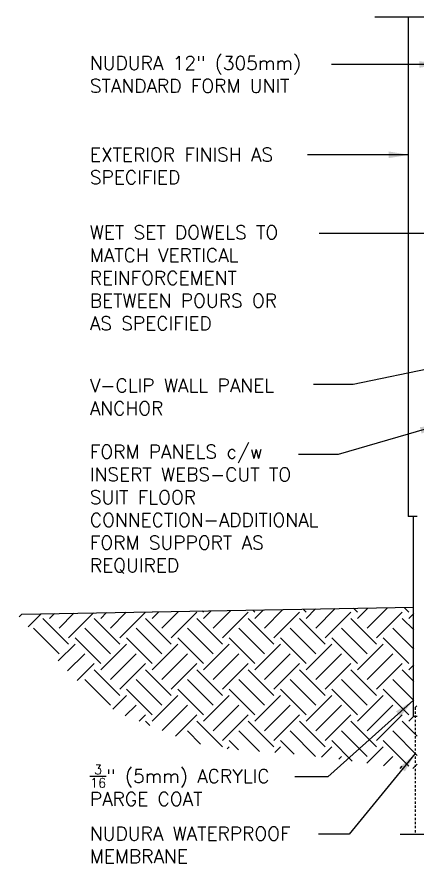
# Model space of a CAD drawing. Header units: inches. Extents: x 182.1 to 236.9, y 100.3 to 174.3.
# Drawn here: x 182.09 to 204.14, y 126.72 to 173.3 of the extents above; entities that cross this region are included whole.
import ezdxf

# ---------------------------------------------------------------- set-up
doc = ezdxf.new("R2010")
doc.units = ezdxf.units.IN
doc.header["$LTSCALE"] = 0.5
doc.header["$MEASUREMENT"] = 0
doc.linetypes.add('DASHED2', pattern=[0.375, 0.25, -0.125])
for name, color, linetype in [('HATCH', 12, 'Continuous'), ('LINE50', 5, 'Continuous'), ('LINE9', 9, 'Continuous'), ('TEXT', 4, 'Continuous')]:
    doc.layers.add(name, color=color, linetype=linetype)
doc.styles.add('DIM', font='romans.shx', dxfattribs={"width": 0.7})
doc.styles.add('ROMANS', font='romans.shx', dxfattribs={"height": 0.75})
doc.styles.get("Standard").update_dxf_attribs({"font": 'romans.shx', "height": 0.75})
doc.dimstyles.new('ext_12', dxfattribs={"dimscale": 12, "dimtxt": 0.09375, "dimasz": 0.09375, "dimexe": 0.09375, "dimexo": 0.0625, "dimgap": 0.0625, "dimtad": 1, "dimdec": 1, "dimzin": 3, "dimdsep": 46, "dimlunit": 4, "dimtxsty": 'DIM', "dimcen": 0.09, "dimdle": 0.09375, "dimclrt": 4, "dimadec": 0, "dimazin": 0, "dimtfac": 1, "dimtdec": 1, "dimtmove": 2, "dimatfit": 3, "dimfxl": 1, "dimfrac": 2, "dimtolj": 1, "dimtzin": 0, "dimarcsym": 0})

msp = doc.modelspace()

# ---------------------------------------------------------------- hatches: boundary and pattern name
at = {"layer": 'HATCH'}
h = msp.add_hatch(dxfattribs=at)
h.set_pattern_fill('EARTH', color=256, scale=8, angle=45, style=0)
h.set_pattern_definition([(45, (108.5676, 0.525), (2e-16, 2.828427), [2, -2]), (45, (108.0373, 1.0553), (2e-16, 2.828427), [2, -2]), (45, (107.507, 1.5856), (2e-16, 2.828427), [2, -2]), (135, (107.507, 1.9392), (-2.828427, 4e-16), [2, -2]), (135, (108.0373, 2.4695), (-2.828427, 4e-16), [2, -2]), (135, (108.5676, 2.9999), (-2.828427, 4e-16), [2, -2])])
h.paths.add_polyline_path([(203.954, 140.801), (182.087, 140.419), (182.408, 140.051), (182.992, 139.382), (183.509, 138.797), (183.967, 138.284), (184.376, 137.835), (184.744, 137.441), (185.081, 137.092), (185.396, 136.778), (185.696, 136.492), (185.983, 136.232), (186.256, 135.996), (186.516, 135.784), (186.761, 135.594), (186.992, 135.427), (187.208, 135.28), (187.409, 135.153), (187.595, 135.045), (187.77, 134.953), (187.936, 134.874), (188.097, 134.803), (188.257, 134.739), (188.418, 134.677), (188.585, 134.615), (188.76, 134.55), (188.946, 134.478), (189.142, 134.4), (189.345, 134.318), (189.552, 134.233), (189.76, 134.147), (189.968, 134.06), (190.172, 133.975), (190.369, 133.892), (190.559, 133.812), (190.742, 133.736), (190.922, 133.664), (191.101, 133.595), (191.283, 133.529), (191.47, 133.466), (191.664, 133.406), (191.869, 133.349), (192.087, 133.294), (192.316, 133.242), (192.555, 133.193), (192.8, 133.147), (193.052, 133.104), (193.306, 133.065), (193.562, 133.029), (193.818, 132.996), (194.071, 132.968), (194.32, 132.942), (194.564, 132.92), (194.8, 132.901), (195.029, 132.883), (195.247, 132.868), (195.454, 132.854), (195.648, 132.842), (195.829, 132.83), (196, 132.818), (196.166, 132.806), (196.332, 132.794), (196.502, 132.781), (196.681, 132.766), (196.875, 132.749), (197.086, 132.73), (197.32, 132.708), (197.573, 132.683), (197.843, 132.657), (198.125, 132.628), (198.417, 132.597), (198.715, 132.565), (199.016, 132.532), (199.316, 132.497), (199.615, 132.461), (199.929, 132.421), (200.275, 132.374), (200.673, 132.318), (201.14, 132.247), (201.694, 132.161), (202.356, 132.055), (203.141, 131.926), (204.141, 131.926), (204.141, 134.801), (203.954, 134.801)])

# ---------------------------------------------------------------- linework, layer by layer
at = {"layer": 'LINE50'}
msp.add_line((182.352, 140.424), (203.954, 140.801), dxfattribs=at)
at = {"layer": 'LINE9'}
for p, q in [((201.806, 173.301), (211.766, 173.301)), ((203.641, 173.301), (203.641, 145.801)), ((204.141, 145.801), (203.641, 145.801)), ((203.933, 134.801), (203.933, 145.801)), ((203.933, 134.801), (204.141, 134.801)), ((203.195, 128.301), (211.964, 128.301))]:
    msp.add_line(p, q, dxfattribs=at)
at = {"layer": 'LINE9', "linetype": 'DASHED2'}
for q in [(204.131, 135.377), (204.037, 128.301)]:
    msp.add_line((204.037, 135.283), q, dxfattribs=at)
at = {"layer": 'TEXT'}
msp.add_line((200.385, 128.308), (198.698, 128.308), dxfattribs=at)

# ---------------------------------------------------------------- texts
at = {"layer": 'TEXT', "char_height": 0.75, "attachment_point": 4, "style": 'ROMANS'}
for s, insert, width in [('NUDURA 12" (305mm) STANDARD FORM UNIT', (186.108, 170.132), 14.02003), ('EXTERIOR FINISH AS SPECIFIED', (186.108, 165.1), 14.02003), ('WET SET DOWELS TO MATCH VERTICAL REINFORCEMENT BETWEEN POURS OR AS SPECIFIED', (186.103, 158.934), 12.95276), ('V-CLIP WALL PANEL ANCHOR', (186.103, 152.384), 12.95276), ('FORM PANELS c/w INSERT WEBS-CUT TO SUIT FLOOR CONNECTION-ADDITIONAL FORM SUPPORT AS REQUIRED', (186.108, 146.199), 12.95276)]:
    msp.add_mtext(s, dxfattribs=dict(at, insert=insert, width=width))
at = {"layer": 'TEXT', "char_height": 0.75, "attachment_point": 4}
for s, insert, width in [('\\A1;{\\H0.7x;\\S3/16;}" (5mm) ACRYLIC PARGE COAT', (186.108, 131.002), 12.12771), ('NUDURA WATERPROOF MEMBRANE', (186.108, 127.716), 15.29547)]:
    msp.add_mtext(s, dxfattribs=dict(at, insert=insert, width=width))

# ---------------------------------------------------------------- leaders
at = {"layer": 'TEXT'}
for points in [[(205.382, 170.685), (199.428, 170.685)], [(203.69, 165.711), (198.091, 165.711)], [(210.069, 161.382), (198.745, 161.382)], [(208.974, 154.801), (200.614, 153.06), (198.433, 153.06)], [(205.417, 150.852), (199.792, 149.206), (197.611, 149.206)], [(203.933, 135.676), (199.224, 131.468), (197.403, 131.468)], [(204.035, 132.746), (200.385, 128.308), (198.698, 128.308)]]:
    msp.add_leader(points, dimstyle='ext_12', dxfattribs=at)

doc.saveas('drawing.dxf')
